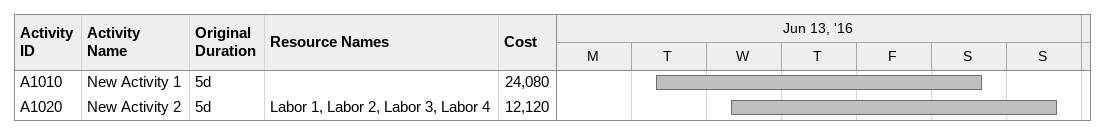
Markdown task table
| ID | Task | Original duration | Start | Finish | Resources | Cost |
|---|---|---|---|---|---|---|
| A1010 | New Activity 1 | 5d | 2016-06-14 | 2016-06-18 |  | 24080 |
| A1020 | New Activity 2 | 5d | 2016-06-15 | 2016-06-19 | Labor 1, Labor 2, Labor 3, Labor 4 | 12120 |
